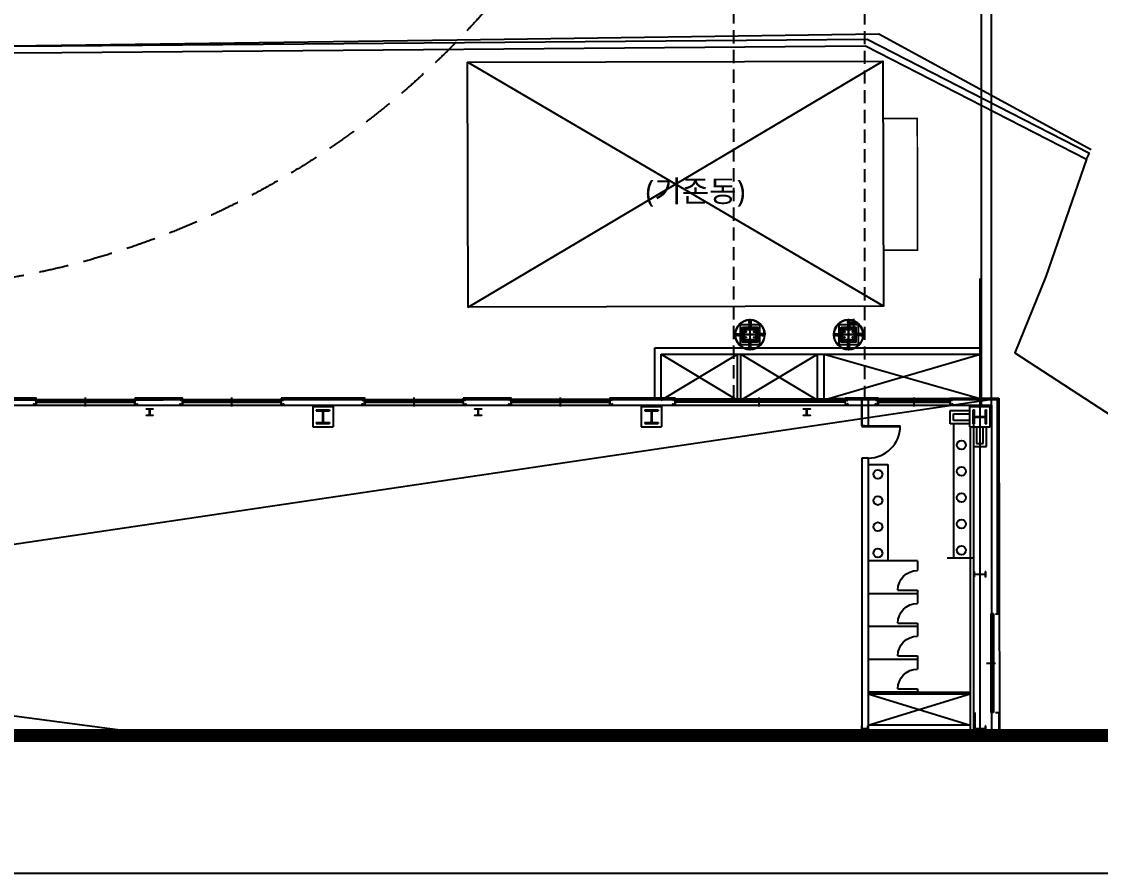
# Model space of a CAD drawing. Header units: millimetres. Extents: x 0 to 168200, y 0 to 118800.
# Drawn here: x 83330 to 116167, y 0 to 25928 of the extents above; entities that cross this region are included whole.
import ezdxf
from ezdxf.enums import TextEntityAlignment as Align

# ---------------------------------------------------------------- set-up
doc = ezdxf.new("R2010")
doc.units = ezdxf.units.MM
doc.header["$LTSCALE"] = 200
for name, pattern in [('CEN-GAUN', [32.2, 30, -1, 0.2, -1]), ('HID', [2.3, 1.5, -0.8]), ('HIDDEN', [0.375, 0.25, -0.125])]:
    doc.linetypes.add(name, pattern=pattern)
for name, color, linetype in [('A-SCREW', 8, 'Continuous'), ('BACK', 8, 'Continuous'), ('CEN', 1, 'CEN-GAUN'), ('XR-SHEET$0$XREF-Form$0$SHT', 5, 'Continuous')]:
    doc.layers.add(name, color=color, linetype=linetype)
doc.layers.add('XR-SHEET$0$XREF-Form$0$TEMP', color=171, linetype='Continuous', plot=False)
doc.styles.add('스타일1', font='')
doc.styles.get('스타일1').set_extended_font_data('Malgun Gothic')

# ---------------------------------------------------------------- blocks, each defined once
blk = doc.blocks.new('XR-SHEET')
at = {"layer": 'XR-SHEET$0$XREF-Form$0$SHT'}
blk.add_lwpolyline([(0, 594), (841, 594), (841, 0), (0, 0)], close=True, dxfattribs=at)
at = {"layer": 'XR-SHEET$0$XREF-Form$0$SHT', "const_width": 2}
blk.add_lwpolyline([(46.5, 573), (819.5, 573), (819.5, 21), (46.5, 21)], close=True, dxfattribs=at)
at = {"layer": 'XR-SHEET$0$XREF-Form$0$TEMP'}
blk.add_line((561.75, 21), (561.75, 24.5), dxfattribs=at)
blk = doc.blocks.new('x-stu-1Fcol')
at = {"layer": 'BACK'}
for points in [[(63775, -69275), (64225, -69275), (64225, -69725), (63775, -69725)], [(66775, -69275), (67225, -69275), (67225, -69725), (66775, -69725)], [(63800, -69300), (64200, -69300), (64200, -69700), (63800, -69700)], [(63825, -69325), (64175, -69325), (64175, -69675), (63825, -69675)], [(63825, -69490), (63994, -69490), (63994, -69509), (63825, -69509)], [(64006, -69490), (64175, -69490), (64175, -69509), (64006, -69509)], [(66800, -69300), (67200, -69300), (67200, -69700), (66800, -69700)], [(66825, -69325), (67175, -69325), (67175, -69675), (66825, -69675)], [(66825, -69490), (66994, -69490), (66994, -69509), (66825, -69509)], [(67006, -69490), (67175, -69490), (67175, -69509), (67006, -69509)]]:
    blk.add_lwpolyline(points, close=True, dxfattribs=at)
for points in [[(63825, -69675), (64175, -69675), (64175, -69656), (64025, -69656, -0.414214), (64006, -69637), (64006, -69363, -0.414214), (64025, -69344), (64175, -69344), (64175, -69325), (63825, -69325), (63825, -69344), (63975, -69344, -0.414214), (63994, -69363), (63994, -69637, -0.414214), (63975, -69656), (63825, -69656)], [(66825, -69675), (67175, -69675), (67175, -69656), (67025, -69656, -0.414214), (67006, -69637), (67006, -69363, -0.414214), (67025, -69344), (67175, -69344), (67175, -69325), (66825, -69325), (66825, -69344), (66975, -69344, -0.414214), (66994, -69363), (66994, -69637, -0.414214), (66975, -69656), (66825, -69656)]]:
    blk.add_lwpolyline(points, format="xyb", close=True, dxfattribs=at)
for centre in [(63875, -69417), (63875, -69583), (64125, -69417), (64125, -69583), (66875, -69417), (66875, -69583), (67125, -69417), (67125, -69583)]:
    blk.add_circle(centre, 12, dxfattribs=at)
blk = doc.blocks.new('%%P150RD')
at = {"layer": 'BACK'}
for p, q in [((-175, 0), (175, 0)), ((0, 175), (0, -175))]:
    blk.add_line(p, q, dxfattribs=at)
blk.add_circle((0, 0), 75, dxfattribs=at)
blk = doc.blocks.new('A-4-16')
at = {"layer": 'A-SCREW'}
for p, q in [((-2, -1), (-2, 0)), ((0, 5), (0, -18)), ((1, 0), (1, -1)), ((0, 0), (-2, -1)), ((0, 0), (-2, -1)), ((-2, -1), (-2, -1)), ((-2, -1), (-2, -1)), ((0, -1), (-2, -1)), ((2, -1), (-2, -2)), ((2, -1), (-2, -2)), ((0, -1), (-2, -1)), ((1, -1), (-2, -2)), ((-2, -1), (-2, -2)), ((-2, -2), (-2, -2)), ((-2, -2), (-2, -2)), ((1, -2), (-2, -2)), ((1, -2), (-2, -3)), ((-2, -2), (-2, -3)), ((-2, -3), (-2, -4)), ((-2, -3), (-2, -3)), ((-2, -3), (-2, -3)), ((2, -3), (-2, -3)), ((2, -3), (-2, -3)), ((1, -3), (-2, -3)), ((-2, -4), (-2, -4)), ((2, -4), (-2, -5)), ((2, -4), (-2, -4)), ((1, -4), (-2, -4)), ((1, -4), (-2, -5)), ((-2, -5), (-2, -5)), ((-2, -5), (-2, -5)), ((2, -5), (-2, -6)), ((2, -5), (-2, -6)), ((-2, -6), (-2, -5)), ((-2, -6), (-2, -6)), ((2, -6), (-2, -7)), ((2, -6), (-2, -7)), ((-2, -7), (-2, -7)), ((-2, -7), (-2, -7)), ((2, -7), (-2, -8)), ((2, -8), (-2, -8)), ((-2, -8), (-2, -8)), ((-2, -8), (-2, -8)), ((-2, -9), (-2, -10)), ((-2, -9), (-2, -9)), ((2, -9), (-2, -9)), ((2, -9), (-2, -9)), ((2, -10), (-2, -11)), ((2, -10), (-2, -11)), ((-2, -11), (-2, -10)), ((-2, -11), (-2, -12)), ((-2, -11), (-2, -11)), ((-2, -12), (0, -15)), ((1, -5), (-2, -6)), ((1, -5), (-2, -5)), ((-2, -6), (-2, -7)), ((1, -6), (-2, -7)), ((-2, -7), (-2, -8)), ((1, -7), (-2, -7)), ((1, -7), (-2, -8)), ((1, -8), (-2, -8)), ((-2, -8), (-2, -9)), ((1, -9), (-2, -9)), ((1, -9), (-2, -10)), ((-2, -10), (-2, -10)), ((1, -10), (-2, -11)), ((1, -10), (-2, -10)), ((2, -11), (-1, -12)), ((2, -11), (-2, -12)), ((1, -11), (-2, -12)), ((-2, -12), (0, -12)), ((1, -11), (0, -12)), ((1, -12), (0, -15)), ((1, -11), (1, -12)), ((2, -1), (1, -1)), ((2, -1), (1, -2)), ((2, -3), (1, -2)), ((1, -2), (1, -2)), ((2, -3), (1, -3)), ((1, -3), (1, -4)), ((2, -4), (1, -4)), ((2, -4), (1, -4)), ((1, -4), (1, -5)), ((2, -5), (1, -5)), ((2, -5), (1, -5)), ((1, -5), (1, -6)), ((2, -6), (1, -6)), ((2, -6), (1, -7)), ((1, -7), (1, -7)), ((2, -7), (1, -7)), ((2, -8), (1, -8)), ((1, -8), (1, -9)), ((2, -9), (1, -9)), ((2, -9), (1, -9)), ((1, -9), (1, -10)), ((1, -10), (1, -11)), ((2, -10), (1, -10)), ((2, -10), (1, -10)), ((2, -11), (1, -11)), ((2, -11), (1, -11))]:
    blk.add_line(p, q, dxfattribs=at)
for points in [[(-3, 2, 0.336479), (-4, 1), (-4, 0), (4, 0), (4, 1)], [(3, 2, 0.138717), (-3, 2)]]:
    blk.add_lwpolyline(points, format="xyb", dxfattribs=at)
blk.add_lwpolyline([(-3, 2), (-2, 2), (-2, 2), (-2, 2), (-2, 2), (-1, 2), (-1, 2), (-1, 2), (-1, 2), (-1, 2), (-1, 2), (0, 2), (0, 2), (-1, 1), (-1, 1), (-1, 1), (0, 1), (0, 1), (0, 1), (0, 1), (0, 1), (0, 1), (0, 1), (0, 1), (0, 1), (1, 1), (1, 1), (1, 1), (0, 2), (0, 2), (1, 2), (1, 2), (1, 2), (1, 2), (1, 2), (1, 2), (2, 2), (2, 2), (2, 2), (2, 2), (3, 2)], dxfattribs=at)
for centre, radius, start, end in [((2, 1), 1.3, 0.0233, 74.4114), ((-2, -1), 0.0925, 139.8661, 209.9246), ((-2, -2), 0.0925, 139.8661, 209.9246), ((-2, -3), 0.0925, 139.8661, 209.9246), ((-2, -4), 0.0925, 139.8661, 209.9246), ((-2, -6), 0.0925, 139.8661, 209.9246), ((-2, -7), 0.0925, 139.8661, 209.9246), ((-2, -8), 0.0925, 139.8661, 209.9246), ((-2, -9), 0.0925, 139.8661, 209.9246), ((-2, -11), 0.0925, 139.8661, 209.9246), ((0, 0), 0.0602, 310.7271, 69.3149), ((0, -15), 0.46, 215.1627, 324.8373), ((2, -1), 0.0925, 319.8661, 29.9246), ((2, -3), 0.0925, 319.8661, 29.9246), ((2, -4), 0.0925, 319.8661, 29.9246), ((2, -5), 0.0925, 319.8661, 29.9246), ((2, -6), 0.0925, 319.8661, 29.9246), ((2, -8), 0.0925, 319.8661, 29.9246), ((2, -9), 0.0925, 319.8661, 29.9246), ((2, -10), 0.0925, 319.8661, 29.9246), ((2, -11), 0.0925, 319.8661, 29.9246)]:
    blk.add_arc(centre, radius, start, end, dxfattribs=at)
blk = doc.blocks.new('화장실')
at = {"layer": 'BACK', "ltscale": 200}
for p, q in [((-1500, 0), (0, 0)), ((-1500, 0), (-1500, -292)), ((0, 0), (0, -1000)), ((-1500, -892), (-1500, -1000)), ((-900, -892), (-1500, -892)), ((-1500, -1000), (0, -1000))]:
    blk.add_line(p, q, dxfattribs=at)
blk.add_arc((-1500, -892), 600, 0, 90, dxfattribs=at)

msp = doc.modelspace()

# ---------------------------------------------------------------- linework, layer by layer
at = {"layer": 'BACK', "linetype": 'HIDDEN', "ltscale": 8}
for p, q in [((105000, 42465), (105000, 14440)), ((109000, 14440), (109000, 42465))]:
    msp.add_line(p, q, dxfattribs=at)
at = {"layer": 'BACK', "ltscale": 5}
for p, q in [((112550, 14250), (112550, 32900)), ((112850, 14250), (112850, 32600))]:
    msp.add_line(p, q, dxfattribs=at)
at = {"layer": 'BACK'}
for p, q in [((96904.4, 24693.2), (109545.3, 24721.4)), ((96921, 17236.1), (96904.4, 24693.2)), ((109545.3, 24721.4), (109562, 17264.4)), ((109562, 17264.4), (96921, 17236.1)), ((105475, 16769.9), (105475, 16575)), ((105477.3, 16817.6), (105522.7, 16772.2)), ((105477.3, 16772.2), (105522.7, 16817.6)), ((105492.5, 16849.9), (105492.5, 16829.4)), ((105507.5, 16849.9), (105507.5, 16829.4)), ((105525, 16769.9), (105525, 16575)), ((108475, 16769.9), (108475, 16575)), ((108477.3, 16817.6), (108522.7, 16772.2)), ((108477.3, 16772.2), (108522.7, 16817.6)), ((108492.5, 16849.9), (108492.5, 16829.4)), ((108507.5, 16849.9), (108507.5, 16829.4)), ((108525, 16769.9), (108525, 16575)), ((105082.4, 16422.7), (105127.8, 16377.3)), ((105082.4, 16377.3), (105127.8, 16422.7)), ((105130.1, 16425), (105300, 16425)), ((105300, 16425), (105300, 16375)), ((105869.9, 16425), (105700, 16425)), ((105700, 16425), (105700, 16375)), ((105917.6, 16422.7), (105872.2, 16377.3)), ((105917.6, 16377.3), (105872.2, 16422.7)), ((108082.4, 16422.7), (108127.8, 16377.3)), ((108082.4, 16377.3), (108127.8, 16422.7)), ((108130.1, 16425), (108300, 16425)), ((108300, 16425), (108300, 16375)), ((108869.9, 16425), (108700, 16425)), ((108700, 16425), (108700, 16375)), ((108917.6, 16422.7), (108872.2, 16377.3)), ((108917.6, 16377.3), (108872.2, 16422.7)), ((105050.1, 16407.5), (105070.6, 16407.5)), ((105050.1, 16392.5), (105070.6, 16392.5)), ((105130.1, 16375), (105300, 16375)), ((105475, 16030.1), (105475, 16225)), ((105525, 16030.1), (105525, 16225)), ((105869.9, 16375), (105700, 16375)), ((105949.9, 16407.5), (105929.4, 16407.5)), ((105949.9, 16392.5), (105929.4, 16392.5)), ((108050.1, 16407.5), (108070.6, 16407.5)), ((108050.1, 16392.5), (108070.6, 16392.5)), ((108130.1, 16375), (108300, 16375)), ((108475, 16030.1), (108475, 16225)), ((108525, 16030.1), (108525, 16225)), ((108869.9, 16375), (108700, 16375)), ((108949.9, 16407.5), (108929.4, 16407.5)), ((108949.9, 16392.5), (108929.4, 16392.5)), ((105477.3, 15982.4), (105522.7, 16027.8)), ((105477.3, 16027.8), (105522.7, 15982.4)), ((105492.5, 15950.1), (105492.5, 15970.6)), ((105507.5, 15950.1), (105507.5, 15970.6)), ((108477.3, 15982.4), (108522.7, 16027.8)), ((108477.3, 16027.8), (108522.7, 15982.4)), ((108492.5, 15950.1), (108492.5, 15970.6)), ((108507.5, 15950.1), (108507.5, 15970.6)), ((11703.4, 14243.7), (113070, 14470)), ((113070, 14470), (113092.9, 4200)), ((12150, 14250), (112850, 14250)), ((112850, 14250), (112850, 4200))]:
    msp.add_line(p, q, dxfattribs=at)
at = {"layer": 'BACK', "ltscale": 200}
for p, q in [((112500, 18112.6), (112500, 4200)), ((102600, 14400), (102600, 16000)), ((102600, 16000), (112550, 16000)), ((102800, 14400), (102800, 15800)), ((102800, 15800), (112550, 15800)), ((102800, 15800), (105120.5, 14400)), ((102800, 14400), (105120.5, 15800)), ((105120.5, 14400), (105120.5, 15800)), ((105218.6, 14405.6), (105218.6, 15800)), ((105218.6, 14405.6), (107554.4, 15800)), ((105218.6, 15800), (107554.4, 14400)), ((107554.4, 14400), (107554.4, 15800)), ((107754.4, 14400), (107754.4, 15800)), ((107754.4, 15800), (112681.6, 14400)), ((112550, 15800), (107754.4, 14400)), ((85275.3, 14210.7), (85275.3, 14486)), ((89731.1, 14210.7), (89731.1, 14486)), ((95275.3, 14210.7), (95275.3, 14486)), ((99731.1, 14210.7), (99731.1, 14486)), ((103227.9, 14450), (103227.9, 14250)), ((105777.9, 14210.7), (105777.9, 14486)), ((110495, 14210.7), (110495, 14486)), ((113070, 14470), (113070, 7900)), ((83775.3, 14420), (83775.3, 14340)), ((83775.3, 14420), (86775.3, 14420)), ((83775.3, 14340), (86775.3, 14340)), ((83805.3, 14420), (83805.3, 14340)), ((83805.3, 14400), (85325.3, 14400)), ((83805.3, 14380), (86745.3, 14380)), ((85225.3, 14360), (85225.3, 14380)), ((85225.3, 14360), (86745.3, 14360)), ((85325.3, 14380), (85325.3, 14400)), ((86745.3, 14420), (86745.3, 14340)), ((86775.3, 14420), (86775.3, 14340)), ((88231.1, 14420), (88231.1, 14340)), ((88231.1, 14420), (91231.1, 14420)), ((88231.1, 14340), (91231.1, 14340)), ((88261.1, 14420), (88261.1, 14340)), ((88261.1, 14400), (89781.1, 14400)), ((88261.1, 14380), (91201.1, 14380)), ((89681.1, 14360), (89681.1, 14380)), ((89681.1, 14360), (91201.1, 14360)), ((89781.1, 14380), (89781.1, 14400)), ((91201.1, 14420), (91201.1, 14340)), ((91231.1, 14420), (91231.1, 14340)), ((92190, 14210), (92810, 14210)), ((92190, 14210), (92190, 13590)), ((92810, 14210), (92810, 13590)), ((93775.3, 14420), (93775.3, 14340)), ((93775.3, 14420), (96775.3, 14420)), ((93775.3, 14340), (96775.3, 14340)), ((93805.3, 14420), (93805.3, 14340)), ((93805.3, 14400), (95325.3, 14400)), ((93805.3, 14380), (96745.3, 14380)), ((95225.3, 14360), (95225.3, 14380)), ((95225.3, 14360), (96745.3, 14360)), ((95325.3, 14380), (95325.3, 14400)), ((96745.3, 14420), (96745.3, 14340)), ((96775.3, 14420), (96775.3, 14340)), ((98231.1, 14420), (98231.1, 14340)), ((98231.1, 14420), (101231.1, 14420)), ((98231.1, 14340), (101231.1, 14340)), ((98261.1, 14420), (98261.1, 14340)), ((98261.1, 14400), (99781.1, 14400)), ((98261.1, 14380), (101201.1, 14380)), ((99681.1, 14360), (99681.1, 14380)), ((99681.1, 14360), (101201.1, 14360)), ((99781.1, 14380), (99781.1, 14400)), ((101201.1, 14420), (101201.1, 14340)), ((101231.1, 14420), (101231.1, 14340)), ((102190, 14210), (102810, 14210)), ((102190, 14210), (102190, 13590)), ((102810, 14210), (102810, 13590)), ((103227.9, 14420), (103227.9, 14340)), ((108400, 14420), (103227.9, 14420)), ((108400, 14340), (103227.9, 14340)), ((103257.9, 14420), (103257.9, 14340)), ((108370, 14380), (103257.9, 14380)), ((105827.9, 14360), (103257.9, 14360)), ((108370, 14400), (105727.9, 14400)), ((105727.9, 14380), (105727.9, 14400)), ((105827.9, 14360), (105827.9, 14380)), ((108370, 14420), (108370, 14340)), ((108400, 14420), (108400, 14340)), ((108900, 13618.7), (108900, 14420)), ((108900, 14420), (108900, 13598.7)), ((109100, 14420), (109100, 13598.7)), ((109400, 14420), (109400, 14340)), ((109400, 14420), (111590, 14420)), ((109400, 14340), (111590, 14340)), ((109430, 14420), (109430, 14340)), ((109430, 14400), (110545, 14400)), ((109430, 14380), (111560, 14380)), ((110445, 14360), (110445, 14380)), ((110445, 14360), (111560, 14360)), ((110545, 14380), (110545, 14400)), ((111560, 14420), (111560, 14340)), ((111590, 14420), (111590, 14340)), ((112190, 13590), (112190, 14210)), ((112190, 14210), (112810, 14210)), ((112810, 13590), (112810, 14210)), ((111590, 13686), (111590, 14086)), ((111590, 14086), (112190, 14086)), ((111690, 13786), (111690, 13986)), ((111690, 13986), (112190, 13986)), ((92190, 13590), (92810, 13590)), ((102190, 13590), (102810, 13590)), ((108991, 13618.7), (108900, 13618.7)), ((108900, 13598.7), (110075, 13598.7)), ((108991, 13618.7), (110075, 13618.7)), ((112190, 13686), (111590, 13686)), ((112190, 13786), (111690, 13786)), ((111690, 13686), (111690, 9600)), ((112190, 13590), (112810, 13590)), ((112200, 13590), (112200, 4200)), ((112300, 13700), (112300, 12852.1)), ((112300, 13590), (112300, 4200)), ((112400, 13590), (112400, 13090)), ((112600, 13090), (112600, 13590)), ((112700, 12990), (112700, 13590)), ((112300, 12990), (112700, 12990)), ((112400, 13090), (112600, 13090)), ((108900, 12643.7), (108900, 4200)), ((109100, 12643.7), (108900, 12643.7)), ((109100, 12643.7), (109100, 5336)), ((109100, 12643.7), (109100, 4200)), ((109100, 12443.7), (109700, 12443.7)), ((109700, 12443.7), (109700, 9512.5)), ((112300, 9600), (111499.5, 9600)), ((112300, 8500), (112300, 6000)), ((112910, 7900), (112830, 7900)), ((112830, 7900), (112830, 4900)), ((112910, 7900), (112910, 4900)), ((112970, 7900), (113070, 7900)), ((112910, 7870), (112830, 7870)), ((112870, 7870), (112870, 4930)), ((112890, 7870), (112890, 6350)), ((112700.7, 6400), (112976, 6400)), ((112850, 6450), (112850, 4930)), ((112850, 6450), (112870, 6450)), ((112870, 6350), (112890, 6350)), ((110600, 5512.5), (109100, 5512.5)), ((109100, 5512.5), (112200, 5512.5)), ((109100, 5462.5), (112200, 5462.5)), ((112910, 4930), (112830, 4930)), ((112910, 4900), (112830, 4900)), ((112970, 4900), (113070, 4900)), ((113070, 4900), (113070, 4200)), ((112200, 4512.5), (109100, 4512.5)), ((112200, 4312.5), (109100, 4312.5)), ((108900, 4220), (108900, 4200))]:
    msp.add_line(p, q, dxfattribs=at)
at = {"layer": 'BACK', "ltscale": 100}
for p, q in [((92297.5, 14107), (92297.5, 14079)), ((92297.5, 14107), (92702.5, 14107)), ((92297.5, 14079), (92469, 14079)), ((92491, 14057), (92491, 13743)), ((92509, 14057), (92509, 13743)), ((92531, 14079), (92702.5, 14079)), ((92702.5, 14107), (92702.5, 14079)), ((102297.5, 14107), (102297.5, 14079)), ((102297.5, 14107), (102702.5, 14107)), ((102297.5, 14079), (102469, 14079)), ((102491, 14057), (102491, 13743)), ((102509, 14057), (102509, 13743)), ((102531, 14079), (102702.5, 14079)), ((102702.5, 14107), (102702.5, 14079)), ((112296.5, 13686), (112296.5, 14114)), ((112296.5, 14114), (112331.5, 14114)), ((112331.5, 13932), (112331.5, 14114)), ((112331.5, 13686), (112331.5, 13868)), ((112353.5, 13910), (112646.5, 13910)), ((112353.5, 13890), (112646.5, 13890)), ((112668.5, 13932), (112668.5, 14114)), ((112668.5, 14114), (112703.5, 14114)), ((112668.5, 13686), (112668.5, 13868)), ((112703.5, 13686), (112703.5, 14114)), ((92297.5, 13721), (92297.5, 13693)), ((92297.5, 13721), (92469, 13721)), ((92297.5, 13693), (92702.5, 13693)), ((92531, 13721), (92702.5, 13721)), ((92702.5, 13721), (92702.5, 13693)), ((102297.5, 13721), (102297.5, 13693)), ((102297.5, 13721), (102469, 13721)), ((102297.5, 13693), (102702.5, 13693)), ((102531, 13721), (102702.5, 13721)), ((102702.5, 13721), (102702.5, 13693)), ((112296.5, 13686), (112331.5, 13686)), ((112668.5, 13686), (112703.5, 13686)), ((112336, 9187.5), (112325, 9187.5)), ((112325, 9012.5), (112325, 9187.5)), ((112336, 9012.5), (112325, 9012.5)), ((112336, 9117.5), (112336, 9187.5)), ((112336, 9012.5), (112336, 9082.5)), ((112650, 9103.5), (112350, 9103.5)), ((112650, 9096.5), (112350, 9096.5)), ((112664, 9117.5), (112664, 9187.5)), ((112675, 9187.5), (112664, 9187.5)), ((112664, 9012.5), (112664, 9082.5)), ((112675, 9012.5), (112664, 9012.5)), ((112675, 9012.5), (112675, 9187.5)), ((108912, 4496), (108900, 4496)), ((108900, 4296), (108900, 4496)), ((108912, 4296), (108900, 4296)), ((108912, 4413), (108912, 4496)), ((108912, 4296), (108912, 4379)), ((109075, 4400), (108925, 4400)), ((109075, 4392), (108925, 4392)), ((109088, 4413), (109088, 4496)), ((109100, 4496), (109088, 4496)), ((109088, 4296), (109088, 4379)), ((109100, 4296), (109088, 4296)), ((109100, 4296), (109100, 4496)), ((112336, 4487.5), (112325, 4487.5)), ((112325, 4312.5), (112325, 4487.5)), ((112336, 4312.5), (112325, 4312.5)), ((112336, 4417.5), (112336, 4487.5)), ((112336, 4312.5), (112336, 4382.5)), ((112650, 4403.5), (112350, 4403.5)), ((112650, 4396.5), (112350, 4396.5)), ((112664, 4417.5), (112664, 4487.5)), ((112675, 4487.5), (112664, 4487.5)), ((112664, 4312.5), (112664, 4382.5)), ((112675, 4312.5), (112664, 4312.5)), ((112675, 4312.5), (112675, 4487.5))]:
    msp.add_line(p, q, dxfattribs=at)
at = {"layer": 'BACK', "linetype": 'HIDDEN', "ltscale": 200}
for p, q in [((109100, 5462.5), (112200, 4512.5)), ((109100, 4512.5), (112200, 5462.5))]:
    msp.add_line(p, q, dxfattribs=at)
at = {"layer": 'BACK'}
for points in [[(10882.6, 21448.6), (12326.9, 21451.8), (12320.3, 24371.1), (18539.9, 24797.6), (29670.9, 24649.3), (38215.6, 24470.7), (53499.6, 24747.5), (61727.2, 24849), (63330.7, 25104.6), (84559, 25188), (109062.9, 25388.3), (115829.7, 21920.9)], [(39852, 24653.4), (52199.7, 24841.1), (62116.9, 25173.7), (70689, 25252.3), (83020.3, 25187), (96586.1, 25370.6), (109418.1, 25556.1), (115883.8, 22037.5)], [(10883, 21248.6), (12527.3, 21252.2), (12520.8, 24184.4), (18545.4, 24597.5), (29667.5, 24449.3), (38215.3, 24270.7), (53502.6, 24547.5), (61744.3, 24649.2), (63346.9, 24904.7), (84560.2, 24988), (109015.4, 25187.9), (115738.5, 21742.9)], [(109562, 17264.4), (96904.4, 24693.2)], [(96921, 17236.1), (109545.3, 24721.4)], [(115738.5, 21742.9), (114505.6, 18164.8), (113565.7, 15850.2), (117603.3, 13219), (118143.2, 12509.4), (118269.7, 6341.3), (118302, 4200)], [(115738.5, 21742.9), (115829.7, 21920.9)], [(105500, 16819.9), (105487.5, 16819.9), (105487.5, 16844.9), (105480.5, 16844.9), (105480.5, 16846.9), (105489.5, 16846.9), (105489.5, 16821.9), (105500, 16821.9), (105500, 16819.9)], [(105500, 16819.9), (105512.5, 16819.9), (105512.5, 16844.9), (105519.5, 16844.9), (105519.5, 16846.9), (105510.5, 16846.9), (105510.5, 16821.9), (105500, 16821.9), (105500, 16819.9)], [(108500, 16819.9), (108487.5, 16819.9), (108487.5, 16844.9), (108480.5, 16844.9), (108480.5, 16846.9), (108489.5, 16846.9), (108489.5, 16821.9), (108500, 16821.9), (108500, 16819.9)], [(108500, 16819.9), (108512.5, 16819.9), (108512.5, 16844.9), (108519.5, 16844.9), (108519.5, 16846.9), (108510.5, 16846.9), (108510.5, 16821.9), (108500, 16821.9), (108500, 16819.9)], [(105080.1, 16400), (105080.1, 16412.5), (105055.1, 16412.5), (105055.1, 16419.5), (105053.1, 16419.5), (105053.1, 16410.5), (105078.1, 16410.5), (105078.1, 16400), (105080.1, 16400)], [(105919.9, 16400), (105919.9, 16412.5), (105944.9, 16412.5), (105944.9, 16419.5), (105946.9, 16419.5), (105946.9, 16410.5), (105921.9, 16410.5), (105921.9, 16400), (105919.9, 16400)], [(108080.1, 16400), (108080.1, 16412.5), (108055.1, 16412.5), (108055.1, 16419.5), (108053.1, 16419.5), (108053.1, 16410.5), (108078.1, 16410.5), (108078.1, 16400), (108080.1, 16400)], [(108919.9, 16400), (108919.9, 16412.5), (108944.9, 16412.5), (108944.9, 16419.5), (108946.9, 16419.5), (108946.9, 16410.5), (108921.9, 16410.5), (108921.9, 16400), (108919.9, 16400)], [(105080.1, 16400), (105080.1, 16387.5), (105055.1, 16387.5), (105055.1, 16380.5), (105053.1, 16380.5), (105053.1, 16389.5), (105078.1, 16389.5), (105078.1, 16400), (105080.1, 16400)], [(105919.9, 16400), (105919.9, 16387.5), (105944.9, 16387.5), (105944.9, 16380.5), (105946.9, 16380.5), (105946.9, 16389.5), (105921.9, 16389.5), (105921.9, 16400), (105919.9, 16400)], [(108080.1, 16400), (108080.1, 16387.5), (108055.1, 16387.5), (108055.1, 16380.5), (108053.1, 16380.5), (108053.1, 16389.5), (108078.1, 16389.5), (108078.1, 16400), (108080.1, 16400)], [(108919.9, 16400), (108919.9, 16387.5), (108944.9, 16387.5), (108944.9, 16380.5), (108946.9, 16380.5), (108946.9, 16389.5), (108921.9, 16389.5), (108921.9, 16400), (108919.9, 16400)], [(105500, 15980.1), (105487.5, 15980.1), (105487.5, 15955.1), (105480.5, 15955.1), (105480.5, 15953.1), (105489.5, 15953.1), (105489.5, 15978.1), (105500, 15978.1), (105500, 15980.1)], [(105500, 15980.1), (105512.5, 15980.1), (105512.5, 15955.1), (105519.5, 15955.1), (105519.5, 15953.1), (105510.5, 15953.1), (105510.5, 15978.1), (105500, 15978.1), (105500, 15980.1)], [(108500, 15980.1), (108487.5, 15980.1), (108487.5, 15955.1), (108480.5, 15955.1), (108480.5, 15953.1), (108489.5, 15953.1), (108489.5, 15978.1), (108500, 15978.1), (108500, 15980.1)], [(108500, 15980.1), (108512.5, 15980.1), (108512.5, 15955.1), (108519.5, 15955.1), (108519.5, 15953.1), (108510.5, 15953.1), (108510.5, 15978.1), (108500, 15978.1), (108500, 15980.1)], [(43810.2, 4200), (113070, 14470)], [(87546.3, 4200), (11703.4, 14243.7)], [(111590, 14420), (113020, 14420), (113020, 7900)]]:
    msp.add_lwpolyline(points, dxfattribs=at)
for points in [[(96904.4, 24693.2), (109545.3, 24721.4), (109562, 17264.4), (96921, 17236.1)], [(105525, 16819.9), (105525, 16769.9), (105475, 16769.9), (105475, 16819.9)], [(105522.7, 16817.6), (105522.7, 16772.2), (105477.3, 16772.2), (105477.3, 16817.6)], [(108525, 16819.9), (108525, 16769.9), (108475, 16769.9), (108475, 16819.9)], [(108522.7, 16817.6), (108522.7, 16772.2), (108477.3, 16772.2), (108477.3, 16817.6)], [(105130.1, 16425), (105130.1, 16375), (105080.1, 16375), (105080.1, 16425)], [(105127.8, 16422.7), (105127.8, 16377.3), (105082.4, 16377.3), (105082.4, 16422.7)], [(105800, 16100), (105800, 16700), (105200, 16700), (105200, 16100)], [(105250, 16425), (105250, 16428), (105297, 16428), (105297, 16578), (105400, 16578), (105400, 16575), (105300, 16575), (105300, 16425)], [(105750, 16425), (105750, 16428), (105703, 16428), (105703, 16578), (105600, 16578), (105600, 16575), (105700, 16575), (105700, 16425)], [(105869.9, 16425), (105869.9, 16375), (105919.9, 16375), (105919.9, 16425)], [(105872.2, 16422.7), (105872.2, 16377.3), (105917.6, 16377.3), (105917.6, 16422.7)], [(108130.1, 16425), (108130.1, 16375), (108080.1, 16375), (108080.1, 16425)], [(108127.8, 16422.7), (108127.8, 16377.3), (108082.4, 16377.3), (108082.4, 16422.7)], [(108800, 16100), (108800, 16700), (108200, 16700), (108200, 16100)], [(108250, 16425), (108250, 16428), (108297, 16428), (108297, 16578), (108400, 16578), (108400, 16575), (108300, 16575), (108300, 16425)], [(108750, 16425), (108750, 16428), (108703, 16428), (108703, 16578), (108600, 16578), (108600, 16575), (108700, 16575), (108700, 16425)], [(108869.9, 16425), (108869.9, 16375), (108919.9, 16375), (108919.9, 16425)], [(108872.2, 16422.7), (108872.2, 16377.3), (108917.6, 16377.3), (108917.6, 16422.7)], [(105250, 16375), (105250, 16372), (105297, 16372), (105297, 16222), (105400, 16222), (105400, 16225), (105300, 16225), (105300, 16375)], [(105750, 16375), (105750, 16372), (105703, 16372), (105703, 16222), (105600, 16222), (105600, 16225), (105700, 16225), (105700, 16375)], [(108250, 16375), (108250, 16372), (108297, 16372), (108297, 16222), (108400, 16222), (108400, 16225), (108300, 16225), (108300, 16375)], [(108750, 16375), (108750, 16372), (108703, 16372), (108703, 16222), (108600, 16222), (108600, 16225), (108700, 16225), (108700, 16375)], [(105525, 15980.1), (105525, 16030.1), (105475, 16030.1), (105475, 15980.1)], [(105522.7, 15982.4), (105522.7, 16027.8), (105477.3, 16027.8), (105477.3, 15982.4)], [(108525, 15980.1), (108525, 16030.1), (108475, 16030.1), (108475, 15980.1)], [(108522.7, 15982.4), (108522.7, 16027.8), (108477.3, 16027.8), (108477.3, 15982.4)]]:
    msp.add_lwpolyline(points, close=True, dxfattribs=at)
at = {"layer": 'BACK', "const_width": 50}
msp.add_lwpolyline([(109558.2, 18970.9), (110601.6, 18973.3), (110592.6, 22979.6), (109549.2, 22977.2)], dxfattribs=at)
at = {"layer": 'BACK'}
for points in [[(105053.1, 16410.5), (105075.1, 16410.5), (105075.1, 16407.5), (105050.1, 16407.5, -0.4025449), (105489.5, 16849.9), (105492.5, 16849.9), (105492.5, 16824.9), (105489.5, 16824.9), (105489.5, 16846.9, 0.4005182), (105053.1, 16410.5)], [(105480.5, 16846.6, -0.01091), (105500, 16847)], [(105492.5, 16829.9), (105492.5, 16849.9, 0.2209804), (105507.5, 16849.9), (105507.5, 16829.9)], [(105519.5, 16846.6, 0.01091), (105500, 16847)], [(105510.5, 16846.9), (105510.5, 16824.9), (105507.5, 16824.9), (105507.5, 16849.9, -0.4025449), (105949.9, 16410.5), (105949.9, 16407.5), (105924.9, 16407.5), (105924.9, 16410.5), (105946.9, 16410.5, 0.4005182), (105510.5, 16846.9)], [(108053.1, 16410.5), (108075.1, 16410.5), (108075.1, 16407.5), (108050.1, 16407.5, -0.4025449), (108489.5, 16849.9), (108492.5, 16849.9), (108492.5, 16824.9), (108489.5, 16824.9), (108489.5, 16846.9, 0.4005182), (108053.1, 16410.5)], [(108480.5, 16846.6, -0.01091), (108500, 16847)], [(108492.5, 16829.9), (108492.5, 16849.9, 0.2209804), (108507.5, 16849.9), (108507.5, 16829.9)], [(108519.5, 16846.6, 0.01091), (108500, 16847)], [(108510.5, 16846.9), (108510.5, 16824.9), (108507.5, 16824.9), (108507.5, 16849.9, -0.4025449), (108949.9, 16410.5), (108949.9, 16407.5), (108924.9, 16407.5), (108924.9, 16410.5), (108946.9, 16410.5, 0.4005182), (108510.5, 16846.9)], [(105053.4, 16419.5, 0.0050365), (105053.1, 16410.5, 0.0050365)], [(108053.4, 16419.5, 0.0050365), (108053.1, 16410.5, 0.0050365)], [(105070.1, 16392.5), (105050.1, 16392.5, 0.2209804), (105050.1, 16407.5), (105070.1, 16407.5)], [(105053.1, 16389.5), (105075.1, 16389.5), (105075.1, 16392.5), (105050.1, 16392.5, 0.4025449), (105489.5, 15950.1), (105492.5, 15950.1), (105492.5, 15975.1), (105489.5, 15975.1), (105489.5, 15953.1, -0.4005182), (105053.1, 16389.5)], [(105053.4, 16380.5, -0.0050365), (105053.1, 16389.5, -0.0050365)], [(105510.5, 15953.1), (105510.5, 15975.1), (105507.5, 15975.1), (105507.5, 15950.1, 0.4025449), (105949.9, 16389.5), (105949.9, 16392.5), (105924.9, 16392.5), (105924.9, 16389.5), (105946.9, 16389.5, -0.4005182), (105510.5, 15953.1)], [(105929.9, 16392.5), (105949.9, 16392.5, -0.2209804), (105949.9, 16407.5), (105929.9, 16407.5)], [(108070.1, 16392.5), (108050.1, 16392.5, 0.2209804), (108050.1, 16407.5), (108070.1, 16407.5)], [(108053.1, 16389.5), (108075.1, 16389.5), (108075.1, 16392.5), (108050.1, 16392.5, 0.4025449), (108489.5, 15950.1), (108492.5, 15950.1), (108492.5, 15975.1), (108489.5, 15975.1), (108489.5, 15953.1, -0.4005182), (108053.1, 16389.5)], [(108053.4, 16380.5, -0.0050365), (108053.1, 16389.5, -0.0050365)], [(108510.5, 15953.1), (108510.5, 15975.1), (108507.5, 15975.1), (108507.5, 15950.1, 0.4025449), (108949.9, 16389.5), (108949.9, 16392.5), (108924.9, 16392.5), (108924.9, 16389.5), (108946.9, 16389.5, -0.4005182), (108510.5, 15953.1)], [(108929.9, 16392.5), (108949.9, 16392.5, -0.2209804), (108949.9, 16407.5), (108929.9, 16407.5)], [(105492.5, 15970.1), (105492.5, 15950.1, -0.2209804), (105507.5, 15950.1), (105507.5, 15970.1)], [(108492.5, 15970.1), (108492.5, 15950.1, -0.2209804), (108507.5, 15950.1), (108507.5, 15970.1)]]:
    msp.add_lwpolyline(points, format="xyb", dxfattribs=at)
for points in [[(105492.5, 16829.9, -0.1555093), (105493, 16831.4, -0.1067252), (105494.7, 16833, -0.0729173), (105497, 16833.9, -0.0593839), (105500, 16834.2, -0.0593839), (105503, 16833.9, -0.0729173), (105505.3, 16833, -0.1067252), (105507, 16831.4, -0.1555093), (105507.5, 16829.9, -0.1555093), (105507, 16828.3, -0.1067252), (105505.3, 16826.8, -0.0729173), (105503, 16825.8, -0.0593839), (105500, 16825.5, -0.0593839), (105497, 16825.8, -0.0729173), (105494.7, 16826.8, -0.1067252), (105493, 16828.3, -0.1555093)], [(108492.5, 16829.9, -0.1555093), (108493, 16831.4, -0.1067252), (108494.7, 16833, -0.0729173), (108497, 16833.9, -0.0593839), (108500, 16834.2, -0.0593839), (108503, 16833.9, -0.0729173), (108505.3, 16833, -0.1067252), (108507, 16831.4, -0.1555093), (108507.5, 16829.9, -0.1555093), (108507, 16828.3, -0.1067252), (108505.3, 16826.8, -0.0729173), (108503, 16825.8, -0.0593839), (108500, 16825.5, -0.0593839), (108497, 16825.8, -0.0729173), (108494.7, 16826.8, -0.1067252), (108493, 16828.3, -0.1555093)], [(105070.1, 16392.5, -0.1555093), (105068.6, 16393, -0.1067252), (105067.1, 16394.7, -0.0729173), (105066.1, 16397, -0.0593839), (105065.8, 16400, -0.0593839), (105066.1, 16403, -0.0729173), (105067.1, 16405.3, -0.1067252), (105068.6, 16407, -0.1555093), (105070.1, 16407.5, -0.1555093), (105071.7, 16407, -0.1067252), (105073.2, 16405.3, -0.0729173), (105074.2, 16403, -0.0593839), (105074.5, 16400, -0.0593839), (105074.2, 16397, -0.0729173), (105073.2, 16394.7, -0.1067252), (105071.7, 16393, -0.1555093)], [(105929.9, 16392.5, 0.1555093), (105931.4, 16393, 0.1067252), (105933, 16394.7, 0.0729173), (105933.9, 16397, 0.0593839), (105934.2, 16400, 0.0593839), (105933.9, 16403, 0.0729173), (105933, 16405.3, 0.1067252), (105931.4, 16407, 0.1555093), (105929.9, 16407.5, 0.1555093), (105928.3, 16407, 0.1067252), (105926.8, 16405.3, 0.0729173), (105925.8, 16403, 0.0593839), (105925.5, 16400, 0.0593839), (105925.8, 16397, 0.0729173), (105926.8, 16394.7, 0.1067252), (105928.3, 16393, 0.1555093)], [(108070.1, 16392.5, -0.1555093), (108068.6, 16393, -0.1067252), (108067.1, 16394.7, -0.0729173), (108066.1, 16397, -0.0593839), (108065.8, 16400, -0.0593839), (108066.1, 16403, -0.0729173), (108067.1, 16405.3, -0.1067252), (108068.6, 16407, -0.1555093), (108070.1, 16407.5, -0.1555093), (108071.7, 16407, -0.1067252), (108073.2, 16405.3, -0.0729173), (108074.2, 16403, -0.0593839), (108074.5, 16400, -0.0593839), (108074.2, 16397, -0.0729173), (108073.2, 16394.7, -0.1067252), (108071.7, 16393, -0.1555093)], [(108929.9, 16392.5, 0.1555093), (108931.4, 16393, 0.1067252), (108933, 16394.7, 0.0729173), (108933.9, 16397, 0.0593839), (108934.2, 16400, 0.0593839), (108933.9, 16403, 0.0729173), (108933, 16405.3, 0.1067252), (108931.4, 16407, 0.1555093), (108929.9, 16407.5, 0.1555093), (108928.3, 16407, 0.1067252), (108926.8, 16405.3, 0.0729173), (108925.8, 16403, 0.0593839), (108925.5, 16400, 0.0593839), (108925.8, 16397, 0.0729173), (108926.8, 16394.7, 0.1067252), (108928.3, 16393, 0.1555093)], [(105492.5, 15970.1, 0.1555093), (105493, 15968.6, 0.1067252), (105494.7, 15967, 0.0729173), (105497, 15966.1, 0.0593839), (105500, 15965.8, 0.0593839), (105503, 15966.1, 0.0729173), (105505.3, 15967, 0.1067252), (105507, 15968.6, 0.1555093), (105507.5, 15970.1, 0.1555093), (105507, 15971.7, 0.1067252), (105505.3, 15973.2, 0.0729173), (105503, 15974.2, 0.0593839), (105500, 15974.5, 0.0593839), (105497, 15974.2, 0.0729173), (105494.7, 15973.2, 0.1067252), (105493, 15971.7, 0.1555093)], [(108492.5, 15970.1, 0.1555093), (108493, 15968.6, 0.1067252), (108494.7, 15967, 0.0729173), (108497, 15966.1, 0.0593839), (108500, 15965.8, 0.0593839), (108503, 15966.1, 0.0729173), (108505.3, 15967, 0.1067252), (108507, 15968.6, 0.1555093), (108507.5, 15970.1, 0.1555093), (108507, 15971.7, 0.1067252), (108505.3, 15973.2, 0.0729173), (108503, 15974.2, 0.0593839), (108500, 15974.5, 0.0593839), (108497, 15974.2, 0.0729173), (108494.7, 15973.2, 0.1067252), (108493, 15971.7, 0.1555093)]]:
    msp.add_lwpolyline(points, format="xyb", close=True, dxfattribs=at)
at = {"layer": 'BACK', "ltscale": 200}
for points in [[(81231.1, 14470), (81231.1, 14420), (83775.3, 14420), (83775.3, 14470)], [(86775.3, 14470), (86775.3, 14420), (88231.1, 14420), (88231.1, 14470)], [(91231.1, 14470), (91231.1, 14420), (93775.3, 14420), (93775.3, 14470)], [(96775.3, 14470), (96775.3, 14420), (98231.1, 14420), (98231.1, 14470)], [(101231.1, 14420), (103227.9, 14420), (103227.9, 14470), (101231.1, 14470)], [(108400, 14420), (109400, 14420), (109400, 14470), (108400, 14470)], [(83700.3, 14394.5), (83700.3, 14420), (83775.3, 14420), (83775.3, 14270), (83700.3, 14270), (83700.3, 14295.5), (83703.3, 14295.5), (83703.3, 14273), (83772.3, 14273), (83772.3, 14417), (83703.3, 14417), (83703.3, 14394.5)], [(86850.3, 14394.5), (86850.3, 14420), (86775.3, 14420), (86775.3, 14270), (86850.3, 14270), (86850.3, 14295.5), (86847.3, 14295.5), (86847.3, 14273), (86778.3, 14273), (86778.3, 14417), (86847.3, 14417), (86847.3, 14394.5)], [(88156.1, 14394.5), (88156.1, 14420), (88231.1, 14420), (88231.1, 14270), (88156.1, 14270), (88156.1, 14295.5), (88159.1, 14295.5), (88159.1, 14273), (88228.1, 14273), (88228.1, 14417), (88159.1, 14417), (88159.1, 14394.5)], [(91306.1, 14394.5), (91306.1, 14420), (91231.1, 14420), (91231.1, 14270), (91306.1, 14270), (91306.1, 14295.5), (91303.1, 14295.5), (91303.1, 14273), (91234.1, 14273), (91234.1, 14417), (91303.1, 14417), (91303.1, 14394.5)], [(93700.3, 14394.5), (93700.3, 14420), (93775.3, 14420), (93775.3, 14270), (93700.3, 14270), (93700.3, 14295.5), (93703.3, 14295.5), (93703.3, 14273), (93772.3, 14273), (93772.3, 14417), (93703.3, 14417), (93703.3, 14394.5)], [(96850.3, 14394.5), (96850.3, 14420), (96775.3, 14420), (96775.3, 14270), (96850.3, 14270), (96850.3, 14295.5), (96847.3, 14295.5), (96847.3, 14273), (96778.3, 14273), (96778.3, 14417), (96847.3, 14417), (96847.3, 14394.5)], [(98156.1, 14394.5), (98156.1, 14420), (98231.1, 14420), (98231.1, 14270), (98156.1, 14270), (98156.1, 14295.5), (98159.1, 14295.5), (98159.1, 14273), (98228.1, 14273), (98228.1, 14417), (98159.1, 14417), (98159.1, 14394.5)], [(101306.1, 14394.5), (101306.1, 14420), (101231.1, 14420), (101231.1, 14270), (101306.1, 14270), (101306.1, 14295.5), (101303.1, 14295.5), (101303.1, 14273), (101234.1, 14273), (101234.1, 14417), (101303.1, 14417), (101303.1, 14394.5)], [(103152.9, 14394.5), (103152.9, 14420), (103227.9, 14420), (103227.9, 14270), (103152.9, 14270), (103152.9, 14295.5), (103155.9, 14295.5), (103155.9, 14273), (103224.9, 14273), (103224.9, 14417), (103155.9, 14417), (103155.9, 14394.5)], [(108475, 14394.5), (108475, 14420), (108400, 14420), (108400, 14270), (108475, 14270), (108475, 14295.5), (108472, 14295.5), (108472, 14273), (108403, 14273), (108403, 14417), (108472, 14417), (108472, 14394.5)], [(109325, 14394.5), (109325, 14420), (109400, 14420), (109400, 14270), (109325, 14270), (109325, 14295.5), (109328, 14295.5), (109328, 14273), (109397, 14273), (109397, 14417), (109328, 14417), (109328, 14394.5)], [(111665, 14394.5), (111665, 14420), (111590, 14420), (111590, 14270), (111665, 14270), (111665, 14295.5), (111662, 14295.5), (111662, 14273), (111593, 14273), (111593, 14417), (111662, 14417), (111662, 14394.5)]]:
    msp.add_lwpolyline(points, close=True, dxfattribs=at)
msp.add_lwpolyline([(111590, 14420), (111590, 14470), (113070, 14470)], dxfattribs=at)
at = {"layer": 'BACK', "ltscale": 100}
for points in [[(87210.9, 14126.4), (87127.9, 14126.4), (87127.9, 14138.4), (87327.9, 14138.4), (87327.9, 14126.4), (87244.9, 14126.4, 0.4142136), (87231.9, 14113.4), (87231.9, 13963.4, 0.4142136), (87244.9, 13950.4), (87327.9, 13950.4), (87327.9, 13938.4), (87127.9, 13938.4), (87127.9, 13950.4), (87210.9, 13950.4, 0.4142136), (87223.9, 13963.4), (87223.9, 14113.4, 0.4142136)], [(97210.9, 14126.4), (97127.9, 14126.4), (97127.9, 14138.4), (97327.9, 14138.4), (97327.9, 14126.4), (97244.9, 14126.4, 0.4142136), (97231.9, 14113.4), (97231.9, 13963.4, 0.4142136), (97244.9, 13950.4), (97327.9, 13950.4), (97327.9, 13938.4), (97127.9, 13938.4), (97127.9, 13950.4), (97210.9, 13950.4, 0.4142136), (97223.9, 13963.4), (97223.9, 14113.4, 0.4142136)], [(107210.9, 14126.4), (107127.9, 14126.4), (107127.9, 14138.4), (107327.9, 14138.4), (107327.9, 14126.4), (107244.9, 14126.4, 0.4142136), (107231.9, 14113.4), (107231.9, 13963.4, 0.4142136), (107244.9, 13950.4), (107327.9, 13950.4), (107327.9, 13938.4), (107127.9, 13938.4), (107127.9, 13950.4), (107210.9, 13950.4, 0.4142136), (107223.9, 13963.4), (107223.9, 14113.4, 0.4142136)]]:
    msp.add_lwpolyline(points, format="xyb", close=True, dxfattribs=at)
at = {"layer": 'BACK', "ltscale": 200}
for centre in [(111937, 13037.6), (109392.3, 12150.1), (111937, 12237.6), (111937, 11437.6), (109392.3, 11350.1), (109392.3, 10550.1), (111937, 10637.6), (109392.3, 9750.1), (111937, 9837.6)]:
    msp.add_circle(centre, 136.8, dxfattribs=at)
at = {"layer": 'BACK', "ltscale": 100}
for centre, radius, start, end in [((92469, 14057), 22, 0, 90), ((92531, 14057), 22, 90, 180), ((102469, 14057), 22, 0, 90), ((102531, 14057), 22, 90, 180), ((112353.5, 13932), 22, 180, 270), ((112353.5, 13868), 22, 90, 180), ((112646.5, 13932), 22, 270, 0), ((112646.5, 13868), 22, 0, 90), ((92469, 13743), 22, 270, 0), ((92531, 13743), 22, 180, 270), ((102469, 13743), 22, 270, 0), ((102531, 13743), 22, 180, 270), ((112350, 9117.5), 14, 180, 270), ((112350, 9082.5), 14, 90, 180), ((112650, 9117.5), 14, 270, 0), ((112650, 9082.5), 14, 0, 90), ((108925, 4413), 13, 180, 270), ((108925, 4379), 13, 90, 180), ((109075, 4413), 13, 270, 0), ((109075, 4379), 13, 0, 90), ((112350, 4417.5), 14, 180, 270), ((112350, 4382.5), 14, 90, 180), ((112650, 4417.5), 14, 270, 0), ((112650, 4382.5), 14, 0, 90)]:
    msp.add_arc(centre, radius, start, end, dxfattribs=at)
at = {"layer": 'BACK', "ltscale": 200}
msp.add_arc((109100, 13618.7), 975, 270, 0, dxfattribs=at)
at = {"layer": 'CEN', "linetype": 'HID', "ltscale": 3}
msp.add_circle((78654.2, 42752.8), 25000, dxfattribs=at)

# ---------------------------------------------------------------- block references
at = {"xscale": 200, "yscale": 200, "zscale": 200}
msp.add_blockref('XR-SHEET', (0, 0), dxfattribs=at)
at = {"layer": 'BACK'}
for name, p in [('x-stu-1Fcol', (41500, 85900)), ('A-4-16', (105494.8, 16821.9)), ('A-4-16', (108494.8, 16821.9))]:
    msp.add_blockref(name, p, dxfattribs=at)
at = {"layer": 'BACK', "xscale": -1}
for p in [(105505.3, 16821.9), (108505.3, 16821.9)]:
    msp.add_blockref('A-4-16', p, dxfattribs=at)
at = {"layer": 'BACK', "xscale": -0.6666666666666666, "yscale": 0.6666666666666666, "zscale": 0.6666666666666666}
msp.add_blockref('%%P150RD', (108650, 16760), dxfattribs=at)
at = {"layer": 'BACK', "xscale": -1}
for p, rotation in [((105078.1, 16405.3), 89.99999999999991), ((105921.9, 16394.8), 270), ((108078.1, 16405.3), 89.99999999999991), ((108921.9, 16394.8), 270), ((105494.8, 15978.1), 180), ((108494.8, 15978.1), 180)]:
    msp.add_blockref('A-4-16', p, dxfattribs=dict(at, rotation=rotation))
at = {"layer": 'BACK'}
for p, rotation in [((105078.1, 16394.8), 90), ((105921.9, 16405.3), 269.9999999999999), ((108078.1, 16394.8), 90), ((108921.9, 16405.3), 269.9999999999999), ((105505.3, 15978.1), 180), ((108505.3, 15978.1), 180)]:
    msp.add_blockref('A-4-16', p, dxfattribs=dict(at, rotation=rotation))
at = {"layer": 'BACK', "ltscale": 200, "xscale": -1}
for p in [(109100, 9512.5), (109100, 8512.5), (109100, 7512.5), (109100, 6512.5)]:
    msp.add_blockref('화장실', p, dxfattribs=at)

# ---------------------------------------------------------------- texts
at = {"layer": 'BACK', "style": '스타일1'}
msp.add_text('(기존동)', height=666.67, dxfattribs=at).set_placement((103840.9, 20770.5), align=Align.MIDDLE_CENTER)

doc.saveas('drawing.dxf')
